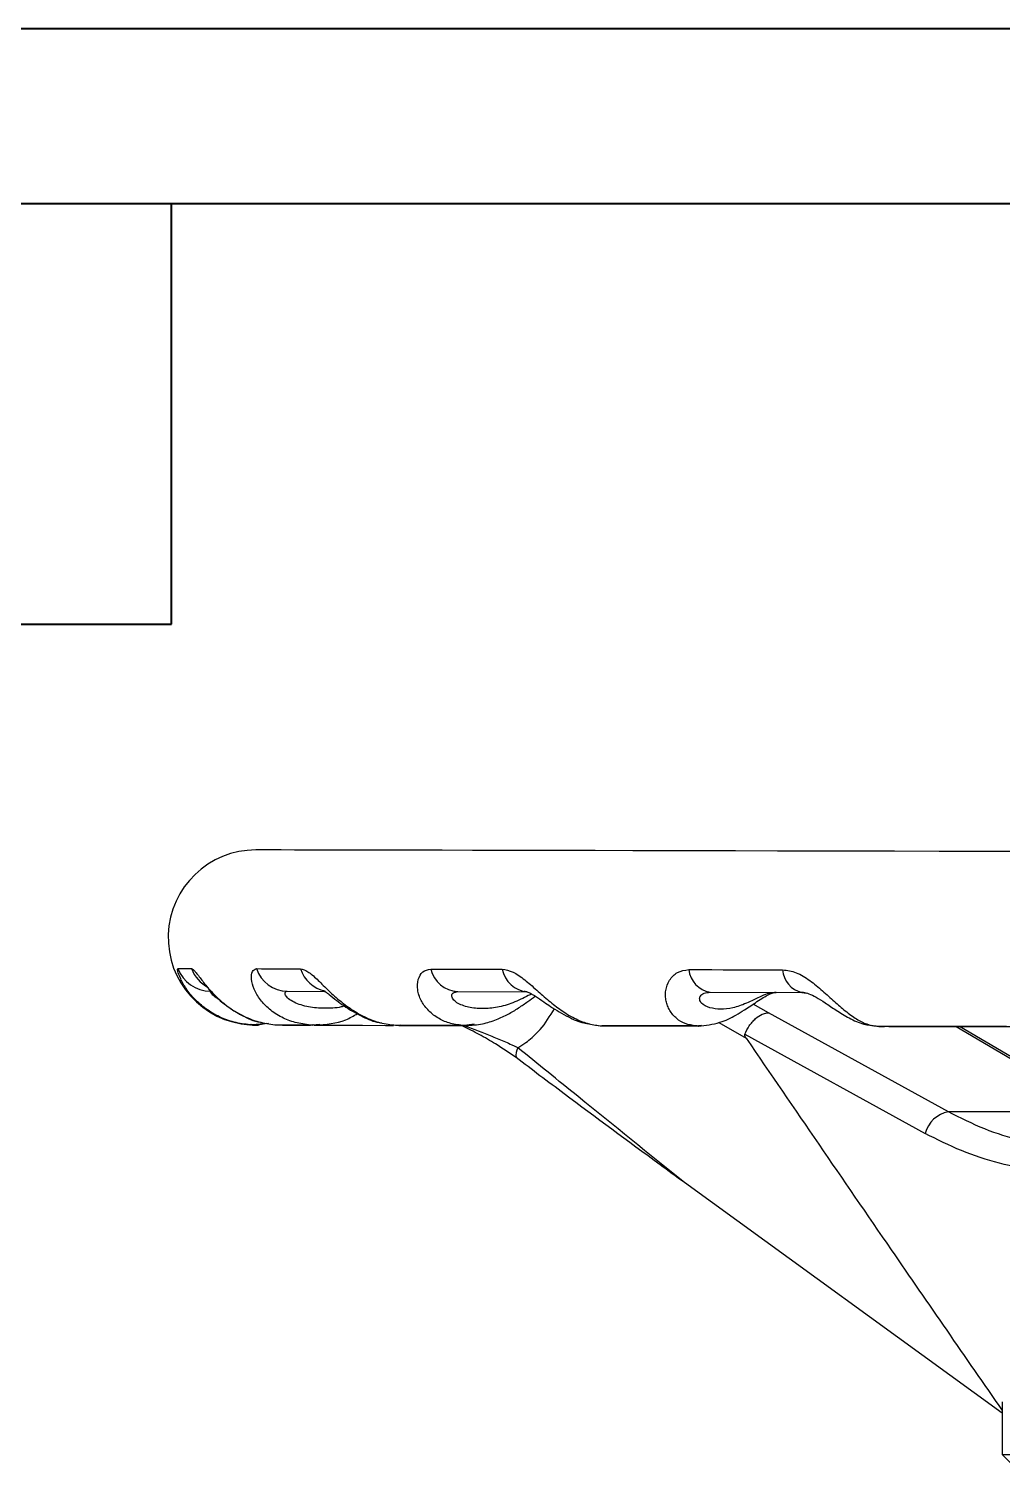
# Model space of a CAD drawing. Header units: millimetres. Extents: x 2379 to 4059, y 879 to 2067.
# Drawn here: x 2702.7 to 2813.8, y 1903.3 to 2067.1 of the extents above; entities that cross this region are included whole.
import ezdxf

# ---------------------------------------------------------------- set-up
doc = ezdxf.new("R2010")
doc.units = ezdxf.units.MM
doc.layers.add('粗实线', color=7, linetype='Continuous', lineweight=40)

msp = doc.modelspace()

# ---------------------------------------------------------------- linework, layer by layer
at = {"color": 7, "linetype": 'Continuous', "lineweight": 25}
for p, q in [((2732.2, 1957.219), (2736.446, 1957.21)), ((2751.66, 1957.177), (2759.628, 1957.16)), ((2759.548, 1957.16), (2759.607, 1957.16)), ((2780.475, 1957.115), (2790.957, 1957.093)), ((2790.957, 1957.093), (2791.436, 1957.023)), ((2787.153, 1954.751), (2785.402, 1955.757)), ((2807.677, 1943.453), (2787.153, 1954.751)), ((2727.915, 1953.389), (2727.961, 1953.388)), ((2727.961, 1953.388), (2728.063, 1953.448)), ((2728.114, 1953.39), (2728.048, 1953.389)), ((2728.164, 1953.375), (2728.063, 1953.448)), ((2728.164, 1953.375), (2728.116, 1953.376)), ((2730.052, 1953.533), (2728.164, 1953.375)), ((2728.396, 1953.377), (2728.692, 1953.401)), ((2728.648, 1953.362), (2729.845, 1953.567)), ((2734.839, 1953.367), (2735.138, 1953.433)), ((2735.92, 1953.44), (2735.046, 1953.356)), ((2735.046, 1953.356), (2735.138, 1953.433)), ((2735.218, 1953.348), (2735.421, 1953.347)), ((2745.06, 1953.327), (2745.381, 1953.326)), ((2752.195, 1953.325), (2752.678, 1953.395)), ((2753.548, 1953.452), (2752.386, 1953.315)), ((2752.386, 1953.315), (2752.678, 1953.395)), ((2767.698, 1953.328), (2767.93, 1953.289)), ((2778.835, 1953.265), (2779.471, 1953.338)), ((2781.462, 1953.653), (2784.595, 1951.852)), ((2799.742, 1953.209), (2800.403, 1953.208)), ((2808.559, 1953.192), (2825.146, 1943.416)), ((2825.801, 1943.271), (2808.953, 1953.191)), ((2784.446, 1952.322), (2805.016, 1940.992)), ((2813.827, 1909.046), (2777.537, 1935.377)), ((2813.83, 1910.319), (2813.817, 1904.319)), ((2813.817, 1904.319), (2814.815, 1903.317))]:
    msp.add_line(p, q, dxfattribs=at)
at = {"color": 7, "linetype": 'Continuous', "lineweight": 25, "flags": 128}
for points in [[(2814.605, 1973.179), (2807.967, 1973.193), (2801.511, 1973.207), (2795.25, 1973.221), (2789.199, 1973.233), (2783.372, 1973.246), (2777.781, 1973.258), (2772.439, 1973.269), (2767.359, 1973.28), (2762.55, 1973.29), (2758.025, 1973.3), (2753.793, 1973.309), (2749.863, 1973.317), (2746.245, 1973.325), (2742.947, 1973.332), (2739.976, 1973.338), (2737.339, 1973.344), (2735.041, 1973.349), (2733.088, 1973.353), (2731.484, 1973.356), (2730.232, 1973.359), (2729.337, 1973.361), (2728.798, 1973.362), (2728.619, 1973.362)], [(2819.877, 1973.166), (2813.17, 1973.181), (2806.631, 1973.195), (2800.272, 1973.208), (2794.108, 1973.222), (2788.153, 1973.234), (2782.419, 1973.247), (2776.92, 1973.258), (2771.666, 1973.27), (2766.671, 1973.28), (2761.944, 1973.291), (2757.497, 1973.3), (2753.339, 1973.309), (2749.479, 1973.317), (2745.925, 1973.325), (2742.686, 1973.332), (2739.768, 1973.338), (2737.179, 1973.344), (2734.923, 1973.349), (2733.005, 1973.353), (2731.431, 1973.356), (2730.203, 1973.359), (2729.323, 1973.361), (2728.795, 1973.362), (2728.619, 1973.362)], [(2719.699, 1959.822), (2719.832, 1959.822), (2719.983, 1959.821), (2720.152, 1959.821), (2720.337, 1959.821), (2720.54, 1959.82), (2720.759, 1959.82), (2720.996, 1959.819), (2721.25, 1959.819)], [(2728.676, 1959.803), (2729.247, 1959.801), (2729.834, 1959.8), (2730.437, 1959.799), (2731.057, 1959.797), (2731.693, 1959.796), (2732.345, 1959.795), (2733.012, 1959.793), (2733.696, 1959.792)], [(2748.574, 1959.76), (2749.543, 1959.758), (2750.527, 1959.756), (2751.524, 1959.754), (2752.536, 1959.751), (2753.562, 1959.749), (2754.601, 1959.747), (2755.654, 1959.745), (2756.721, 1959.742)], [(2778.037, 1959.697), (2779.339, 1959.694), (2780.652, 1959.691), (2781.976, 1959.688), (2783.31, 1959.685), (2784.656, 1959.682), (2786.012, 1959.68), (2787.378, 1959.677), (2788.755, 1959.674)], [(2728.584, 1953.362), (2728.598, 1953.362), (2728.625, 1953.362), (2728.664, 1953.362), (2728.713, 1953.362), (2728.774, 1953.362), (2728.845, 1953.362), (2728.927, 1953.362)], [(2731.634, 1953.356), (2732.026, 1953.355), (2732.442, 1953.354), (2732.88, 1953.353), (2733.342, 1953.352), (2733.828, 1953.351), (2734.336, 1953.35), (2734.836, 1953.349)], [(2735.339, 1953.348), (2736.296, 1953.346), (2738.419, 1953.342), (2740.791, 1953.337), (2743.407, 1953.331), (2744.32, 1953.329)], [(2744.918, 1953.328), (2746.263, 1953.325), (2749.355, 1953.318), (2752.388, 1953.312)], [(2768.29, 1953.277), (2768.651, 1953.276), (2769.015, 1953.275), (2769.38, 1953.275), (2769.746, 1953.274), (2770.113, 1953.273), (2770.482, 1953.272), (2770.853, 1953.271), (2771.225, 1953.271)], [(2771.225, 1953.271), (2772.185, 1953.269), (2773.154, 1953.266), (2774.133, 1953.264), (2775.12, 1953.262), (2776.116, 1953.26), (2777.121, 1953.258), (2778.134, 1953.256), (2779.156, 1953.254)], [(2808.896, 1953.191), (2812.354, 1953.184), (2818.116, 1953.172)], [(2825.146, 1943.416), (2822.611, 1943.422), (2820.171, 1943.427), (2817.827, 1943.432), (2815.584, 1943.436), (2813.445, 1943.441), (2811.412, 1943.445), (2809.488, 1943.449), (2807.677, 1943.453)], [(2813.817, 1904.319), (2813.917, 1904.319), (2814.385, 1904.318), (2815.235, 1904.316)]]:
    msp.add_lwpolyline(points, dxfattribs=at)
at = {"color": 7, "linetype": 'Continuous', "lineweight": 25}
for centre, radius, start, end in [((2728.597, 1963.362), 10, 89.87751, 266.08698), ((2723.433, 1961.227), 3.99, 200.62584, 269.83577), ((2724.982, 1961.207), 3.982, 200.40704, 242.91419), ((2732.271, 1961.011), 3.793, 198.57422, 268.9394), ((2737.252, 1960.92), 3.731, 197.60616, 258.75408), ((2751.875, 1960.569), 3.399, 193.76926, 266.38233), ((2759.908, 1960.403), 3.255, 191.71062, 265.05504), ((2780.957, 1960.012), 2.936, 186.15778, 260.55338), ((2791.561, 1959.838), 2.811, 183.34508, 257.57607), ((2728.597, 1963.362), 10, 267.23859, 269.87751), ((2728.842, 2044.386), 91.024, 269.83269, 269.88273), ((2760.212, 1949.886), 1.913, 152.36136, 187.28594), ((2808.345, 1940.061), 3.457, 101.14062, 164.37777)]:
    msp.add_arc(centre, radius, start, end, dxfattribs=at)
for points, knots in [([(2727.961, 1953.388), (2727.34, 1953.467), (2726.13, 1953.62), (2724.403, 1954.271), (2723.123, 1955.026), (2722.228, 1955.741), (2721.636, 1956.302), (2721.115, 1956.889), (2720.512, 1957.7), (2719.972, 1958.672), (2719.643, 1959.618), (2719.68, 1959.754), (2719.699, 1959.822)], [0, 0, 0, 0, 0.1281513, 0.2496843, 0.3801441, 0.4411883, 0.4997197, 0.5635694, 0.6245897, 0.7496425, 0.8750065, 1, 1, 1, 1]), ([(2721.25, 1959.819), (2721.369, 1959.753), (2721.548, 1959.656), (2721.955, 1959.128), (2722.318, 1958.646), (2722.752, 1958.083), (2723.245, 1957.489), (2723.811, 1956.873), (2724.623, 1956.088), (2725.56, 1955.345), (2726.6, 1954.7), (2727.706, 1954.141), (2729.18, 1953.601), (2730.389, 1953.453), (2731.009, 1953.377)], [0, 0, 0, 0, 0.1244726, 0.1859089, 0.2498878, 0.3111053, 0.3751889, 0.4362181, 0.5000981, 0.6195311, 0.6833816, 0.7502528, 0.8718565, 1, 1, 1, 1]), ([(2734.839, 1953.367), (2734.249, 1953.441), (2733.097, 1953.585), (2731.498, 1954.227), (2730.353, 1954.98), (2729.591, 1955.695), (2729.109, 1956.258), (2728.713, 1956.847), (2728.302, 1957.663), (2728.047, 1958.642), (2728.141, 1959.597), (2728.498, 1959.734), (2728.676, 1959.803)], [0, 0, 0, 0, 0.1280635, 0.2496605, 0.3801541, 0.4411983, 0.4997165, 0.5635714, 0.6245804, 0.7496419, 0.8750131, 1, 1, 1, 1]), ([(2733.696, 1959.792), (2733.969, 1959.725), (2734.377, 1959.626), (2735.046, 1959.093), (2735.579, 1958.606), (2736.159, 1958.038), (2736.768, 1957.439), (2737.425, 1956.82), (2738.322, 1956.031), (2739.303, 1955.287), (2740.349, 1954.643), (2741.439, 1954.087), (2742.857, 1953.552), (2743.986, 1953.414), (2744.565, 1953.343)], [0, 0, 0, 0, 0.12447781, 0.18589566, 0.24987596, 0.31109782, 0.37520407, 0.4362225, 0.50010716, 0.61952435, 0.68338488, 0.75027631, 0.87194143, 1, 1, 1, 1]), ([(2752.195, 1953.325), (2751.675, 1953.395), (2750.662, 1953.53), (2749.302, 1954.164), (2748.372, 1954.914), (2747.796, 1955.629), (2747.458, 1956.193), (2747.215, 1956.785), (2747.027, 1957.604), (2747.076, 1958.589), (2747.592, 1959.553), (2748.247, 1959.691), (2748.574, 1959.76)], [0, 0, 0, 0, 0.12798414, 0.24964221, 0.38016298, 0.44120626, 0.49971221, 0.56357312, 0.62457328, 0.74964181, 0.87501882, 1, 1, 1, 1]), ([(2756.721, 1959.742), (2757.13, 1959.675), (2757.742, 1959.574), (2758.627, 1959.036), (2759.294, 1958.546), (2759.98, 1957.973), (2760.662, 1957.371), (2761.363, 1956.748), (2762.282, 1955.956), (2763.234, 1955.211), (2764.212, 1954.568), (2765.206, 1954.015), (2766.467, 1953.487), (2767.434, 1953.356), (2767.93, 1953.289)], [0, 0, 0, 0, 0.124482, 0.1858845, 0.2498661, 0.3110911, 0.3752157, 0.4362261, 0.5001158, 0.6195186, 0.6833865, 0.7502937, 0.8720137, 1, 1, 1, 1]), ([(2778.835, 1953.265), (2778.423, 1953.33), (2777.619, 1953.458), (2776.596, 1954.086), (2775.948, 1954.833), (2775.602, 1955.548), (2775.433, 1956.113), (2775.362, 1956.706), (2775.411, 1957.528), (2775.766, 1958.519), (2776.672, 1959.489), (2777.583, 1959.628), (2778.037, 1959.697)], [0, 0, 0, 0, 0.1279194, 0.2496295, 0.3801702, 0.4412122, 0.4997079, 0.5635745, 0.6245684, 0.7496421, 0.8750234, 1, 1, 1, 1]), ([(2788.755, 1959.674), (2789.274, 1959.603), (2790.314, 1959.46), (2791.871, 1958.485), (2793.314, 1957.286), (2794.654, 1956.052), (2795.948, 1954.922), (2797.179, 1954.034), (2798.393, 1953.408), (2799.129, 1953.283), (2799.506, 1953.219)], [0, 0, 0, 0, 0.12462724, 0.24971044, 0.37492504, 0.49974572, 0.61927373, 0.75001975, 0.87192117, 1, 1, 1, 1]), ([(2723.165, 1957.599), (2723.161, 1957.599), (2723.127, 1957.601), (2723.199, 1957.501), (2723.38, 1957.279), (2723.703, 1956.934), (2724.315, 1956.336), (2725.348, 1955.444), (2727.024, 1954.44), (2728.366, 1953.782), (2729.142, 1953.682), (2729.154, 1953.68)], [0, 0, 0, 0, 0.0081114, 0.0768965, 0.1482933, 0.2252732, 0.308902, 0.5022082, 0.7321601, 0.9958891, 1, 1, 1, 1]), ([(2724.425, 1956.293), (2724.363, 1956.324), (2724.051, 1956.477), (2723.663, 1956.812), (2723.379, 1957.166), (2723.407, 1957.214), (2723.421, 1957.238)], [0, 0, 0, 0, 0.0737246, 0.3731715, 0.686422, 1, 1, 1, 1]), ([(2738.726, 1955.539), (2738.6, 1955.503), (2737.846, 1955.286), (2736.444, 1955.245), (2734.608, 1955.382), (2733.179, 1955.816), (2732.316, 1956.348), (2731.939, 1956.79), (2731.906, 1957.148), (2732.102, 1957.195), (2732.2, 1957.219)], [0, 0, 0, 0, 0.0384572, 0.2309424, 0.4234302, 0.6153121, 0.715823, 0.807692, 0.9037958, 1, 1, 1, 1]), ([(2736.422, 1957.295), (2736.419, 1957.292), (2736.41, 1957.286), (2736.613, 1957.135), (2737.059, 1956.783), (2737.756, 1956.229), (2739.027, 1955.288), (2740.634, 1954.366), (2742.141, 1953.704), (2742.885, 1953.616), (2742.992, 1953.604)], [0, 0, 0, 0, 0.0566036, 0.1417938, 0.2232337, 0.3716522, 0.4790812, 0.7518494, 0.9644763, 1, 1, 1, 1]), ([(2760.121, 1956.896), (2759.986, 1956.841), (2759.608, 1956.686), (2758.859, 1956.289), (2757.661, 1955.764), (2756.17, 1955.337), (2754.471, 1955.187), (2752.872, 1955.348), (2751.69, 1955.776), (2751.076, 1956.308), (2750.923, 1956.749), (2751.132, 1957.107), (2751.484, 1957.154), (2751.66, 1957.177)], [0, 0, 0, 0, 0.03766201, 0.10619711, 0.17487785, 0.31226406, 0.44993761, 0.58761295, 0.72485502, 0.79674458, 0.86245319, 0.93119068, 1, 1, 1, 1]), ([(2752.622, 1953.31), (2753.245, 1953.348), (2754.417, 1953.419), (2756.03, 1953.936), (2757.396, 1954.577), (2758.586, 1955.297), (2759.646, 1956.043), (2760.235, 1956.464), (2760.511, 1956.662)], [0, 0, 0, 0, 0.2160598, 0.4068002, 0.5722695, 0.7235056, 0.870023, 1, 1, 1, 1]), ([(2759.194, 1957.2), (2759.242, 1957.212), (2759.334, 1957.237), (2759.641, 1957.146), (2760.045, 1956.949), (2760.649, 1956.584), (2761.398, 1956.069), (2762.642, 1955.21), (2764.152, 1954.319), (2765.691, 1953.629), (2766.515, 1953.534), (2766.751, 1953.507)], [0, 0, 0, 0, 0.0795455, 0.1530718, 0.2224941, 0.2889953, 0.4105927, 0.4994512, 0.7335913, 0.9237047, 1, 1, 1, 1]), ([(2779.127, 1953.254), (2779.956, 1953.337), (2781.414, 1953.483), (2783.164, 1954.33), (2784.547, 1955.167), (2785.609, 1955.903), (2786.56, 1956.521), (2787.214, 1956.881), (2787.708, 1957.071), (2787.9, 1957.09), (2787.999, 1957.099)], [0, 0, 0, 0, 0.2415564, 0.4249346, 0.5252436, 0.6744027, 0.7537852, 0.8323048, 0.9129608, 1, 1, 1, 1]), ([(2788.016, 1957.099), (2787.753, 1957.076), (2787.227, 1957.03), (2786.35, 1956.678), (2785.456, 1956.237), (2784.324, 1955.704), (2783.044, 1955.28), (2781.657, 1955.128), (2780.407, 1955.289), (2779.553, 1955.716), (2779.231, 1956.247), (2779.311, 1956.689), (2779.749, 1957.046), (2780.233, 1957.092), (2780.475, 1957.115)], [0, 0, 0, 0, 0.0625989, 0.1249044, 0.1872263, 0.2496806, 0.3746119, 0.4998044, 0.6249986, 0.7497987, 0.815171, 0.8749227, 0.9374287, 1, 1, 1, 1]), ([(2790.628, 1957.132), (2790.789, 1957.135), (2791.119, 1957.14), (2791.771, 1956.95), (2792.617, 1956.54), (2793.682, 1955.861), (2794.947, 1954.988), (2796.409, 1954.099), (2797.944, 1953.409), (2798.956, 1953.309), (2799.425, 1953.263)], [0, 0, 0, 0, 0.0763522, 0.1570102, 0.2470379, 0.356597, 0.4925526, 0.6555134, 0.8402738, 1, 1, 1, 1]), ([(2735.406, 1953.347), (2736.609, 1953.437), (2738.319, 1953.563), (2739.775, 1954.422), (2740.207, 1954.676)], [0, 0, 0, 0, 0.7035476, 1, 1, 1, 1]), ([(2758.517, 1950.773), (2758.82, 1950.959), (2759.388, 1951.307), (2760.24, 1952.004), (2761.444, 1953.153), (2762.184, 1954.388), (2762.69, 1955.232)], [0, 0, 0, 0, 0.18369133, 0.34422859, 0.55221589, 1, 1, 1, 1]), ([(2784.446, 1952.322), (2784.599, 1952.644), (2784.833, 1953.138), (2785.281, 1953.717), (2785.774, 1954.225), (2786.359, 1954.616), (2786.831, 1954.745), (2787.063, 1954.756), (2787.13, 1954.752), (2787.153, 1954.751)], [0, 0, 0, 0, 0.23899542, 0.36783236, 0.49967813, 0.74897246, 0.92468056, 0.97394084, 1, 1, 1, 1]), ([(2731.009, 1953.377), (2731.554, 1953.376), (2732.645, 1953.373), (2734.107, 1953.369), (2734.839, 1953.367)], [0, 0, 0, 0, 0.4994057, 1, 1, 1, 1]), ([(2735.046, 1953.356), (2734.317, 1953.358), (2732.856, 1953.361), (2731.765, 1953.364), (2731.219, 1953.366)], [0, 0, 0, 0, 0.4994071, 1, 1, 1, 1]), ([(2744.565, 1953.343), (2745.751, 1953.34), (2748.128, 1953.335), (2750.838, 1953.328), (2752.195, 1953.325)], [0, 0, 0, 0, 0.4994067, 1, 1, 1, 1]), ([(2752.386, 1953.315), (2751.034, 1953.318), (2748.451, 1953.324), (2746.185, 1953.33), (2745.105, 1953.332)], [0, 0, 0, 0, 0.523527, 1, 1, 1, 1]), ([(2758.315, 1949.643), (2757.563, 1950.167), (2756.278, 1951.063), (2754.142, 1952.272), (2752.863, 1952.93), (2752.245, 1953.248)], [0, 0, 0, 0, 0.4211571, 0.7205143, 1, 1, 1, 1]), ([(2752.398, 1953.314), (2753.468, 1952.901), (2755.087, 1952.276), (2756.869, 1951.55), (2757.717, 1951.168), (2758.123, 1950.973), (2758.335, 1950.866), (2758.444, 1950.812), (2758.498, 1950.784), (2758.512, 1950.777), (2758.516, 1950.775), (2758.517, 1950.774), (2758.517, 1950.773), (2758.517, 1950.773)], [0, 0, 0, 0, 0.4919756, 0.7448976, 0.8717536, 0.9356326, 0.967738, 0.991593, 0.9977244, 0.9993421, 0.9997898, 0.9999241, 1, 1, 1, 1]), ([(2767.93, 1953.289), (2769.676, 1953.285), (2773.175, 1953.278), (2776.947, 1953.269), (2778.835, 1953.265)], [0, 0, 0, 0, 0.4994076, 1, 1, 1, 1]), ([(2778.993, 1953.257), (2777.113, 1953.261), (2773.348, 1953.269), (2769.857, 1953.277), (2768.109, 1953.28)], [0, 0, 0, 0, 0.4994087, 1, 1, 1, 1]), ([(2778.993, 1953.256), (2779.146, 1953.267), (2779.329, 1953.279), (2779.451, 1953.329), (2779.471, 1953.338)], [0, 0, 0, 0, 0.8392278, 1, 1, 1, 1]), ([(2799.313, 1953.244), (2799.22, 1953.25), (2799.088, 1953.258), (2798.946, 1953.287), (2798.904, 1953.296)], [0, 0, 0, 0, 0.7059466, 1, 1, 1, 1]), ([(2799.506, 1953.219), (2803.121, 1953.211), (2810.388, 1953.196), (2822.009, 1953.17), (2834.126, 1953.144), (2842.545, 1953.126), (2846.776, 1953.117)], [0, 0, 0, 0, 0.2462727, 0.4950304, 0.7462729, 1, 1, 1, 1]), ([(2846.781, 1953.11), (2843.578, 1953.117), (2837.159, 1953.131), (2828.424, 1953.149), (2820.503, 1953.167), (2813.371, 1953.182), (2806.386, 1953.197), (2801.891, 1953.207), (2799.643, 1953.212)], [0, 0, 0, 0, 0.19237286, 0.38549459, 0.53836149, 0.69122839, 0.8456142, 1, 1, 1, 1]), ([(2784.595, 1951.852), (2784.565, 1951.898), (2784.504, 1951.992), (2784.446, 1952.122), (2784.429, 1952.229), (2784.433, 1952.286), (2784.443, 1952.314), (2784.446, 1952.322)], [0, 0, 0, 0, 0.33257121, 0.68796459, 0.83138137, 0.94978396, 1, 1, 1, 1]), ([(2784.595, 1951.852), (2790.109, 1943.79), (2799.825, 1929.584), (2809.6, 1915.446), (2813.827, 1909.332)], [0, 0, 0, 0, 0.5675786, 1, 1, 1, 1]), ([(2777.537, 1935.377), (2776.613, 1936.054), (2771.99, 1939.435), (2765.54, 1944.194), (2760.137, 1948.269), (2758.315, 1949.643)], [0, 0, 0, 0, 0.14213623, 0.71070448, 1, 1, 1, 1]), ([(2777.537, 1935.377), (2773.495, 1938.647), (2767.154, 1943.777), (2760.815, 1948.912), (2758.517, 1950.773)], [0, 0, 0, 0, 0.6374709, 1, 1, 1, 1]), ([(2824.149, 1939.139), (2822.808, 1939.187), (2820.07, 1939.287), (2815.947, 1940.092), (2811.753, 1941.396), (2809.052, 1942.759), (2807.677, 1943.453)], [0, 0, 0, 0, 0.2354209, 0.48057, 0.7354347, 1, 1, 1, 1]), ([(2822.504, 1936.426), (2820.983, 1936.485), (2817.95, 1936.602), (2813.487, 1937.514), (2809.138, 1938.905), (2806.389, 1940.297), (2805.016, 1940.992)], [0, 0, 0, 0, 0.2514799, 0.5012785, 0.7507527, 1, 1, 1, 1])]:
    msp.add_open_spline(points, degree=3, knots=knots, dxfattribs=at)
at = {"layer": '粗实线'}
for p, q in [((4058.984, 2067.144), (2378.984, 2067.144)), ((4038.984, 2047.144), (2478.984, 2047.144)), ((2718.984, 1999.144), (2718.984, 2047.144)), ((2478.984, 1999.144), (2718.984, 1999.144))]:
    msp.add_line(p, q, dxfattribs=at)

doc.saveas('drawing.dxf')
